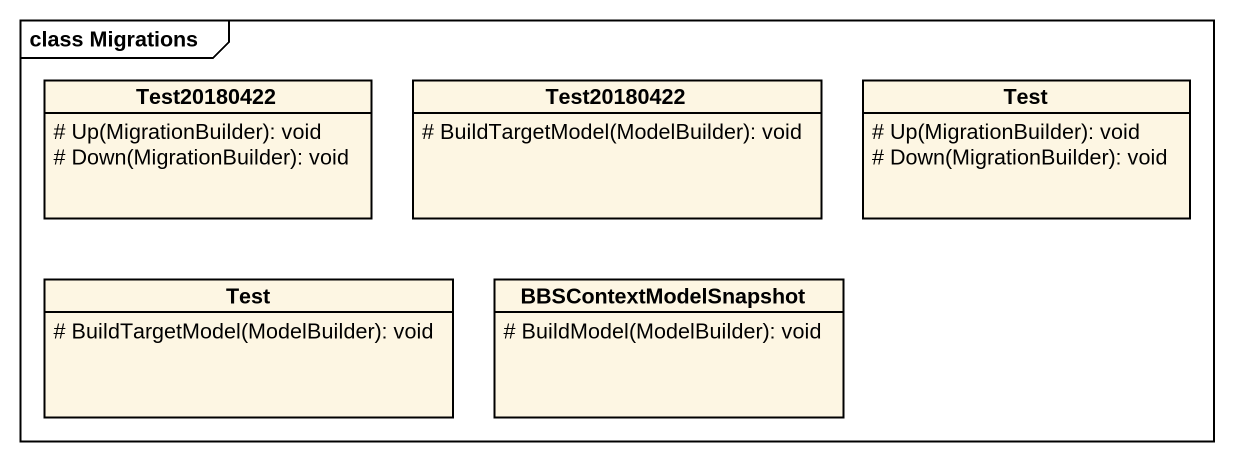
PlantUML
@startuml
mainframe class Migrations
hide circle
hide empty members
skinparam classAttributeIconSize 0
class Test20180422 {
  # Up(MigrationBuilder): void
  # Down(MigrationBuilder): void
}
class "Test20180422" as Test20180422_2 {
  # BuildTargetModel(ModelBuilder): void
}
class Test {
  # Up(MigrationBuilder): void
  # Down(MigrationBuilder): void
}
class "Test" as Test_2 {
  # BuildTargetModel(ModelBuilder): void
}
class BBSContextModelSnapshot {
  # BuildModel(ModelBuilder): void
}
@enduml
